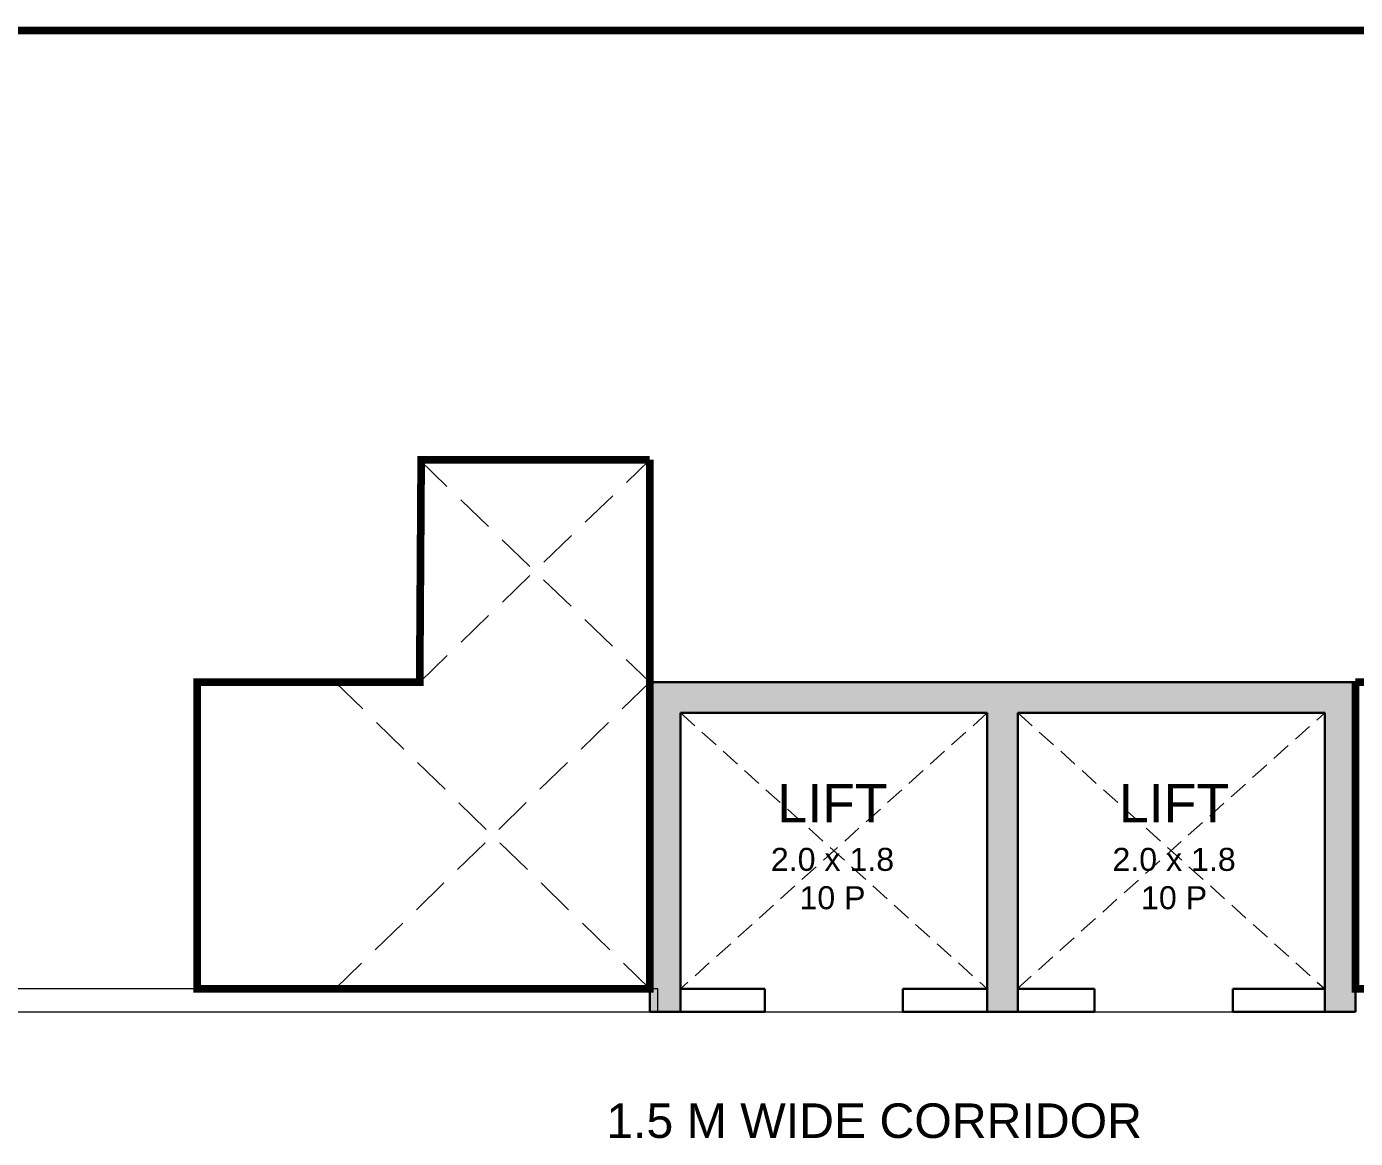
# Model space of a CAD drawing. Header units: inches. Extents: x 27644242 to 29005101, y -955243 to 216979.
# Drawn here: x 28739331 to 28747994, y -506961 to -499710 of the extents above; entities that cross this region are included whole.
import ezdxf

# ---------------------------------------------------------------- set-up
doc = ezdxf.new("R2010")
doc.units = ezdxf.units.IN
doc.header["$MEASUREMENT"] = 0
doc.linetypes.add('DASHED2', pattern=[0.375, 0.25, -0.125])
doc.linetypes.add('HIDDEN', pattern=[0.375, 0.25, -0.125])
for name, color, linetype, lineweight in [('AHC-A-COLUMN', 210, 'Continuous', 30), ('AHC-A-DUCT', 14, 'HIDDEN', 5), ('Columns', 1, 'Continuous', 25), ('ELEVATION', 40, 'Continuous', 13), ('FURN', 250, 'Continuous', 0), ('WALL', 7, 'Continuous', 20)]:
    doc.layers.add(name, color=color, linetype=linetype, lineweight=lineweight)
doc.layers.add('text', color=7, linetype='Continuous')
doc.styles.add('AMITS', font='arial.ttf')

# ---------------------------------------------------------------- blocks, each defined once
blk = doc.blocks.new('FFFF')
at = {"layer": 'Columns', "ltscale": 500, "transparency": 33554610}
h = blk.add_hatch(color=256, dxfattribs=at)
h.dxf.hatch_style = 1
h.paths.add_polyline_path([(27448525.24615743, -46437.56585687399), (27450525.24615743, -46437.56585687399), (27450525.24615743, -48237.56585687399), (27450525.24615743, -48387.56585687399), (27450725.24615743, -48387.56585687399), (27450725.24615743, -46237.56585687399), (27446125.24615743, -46237.56585687399), (27446125.24615743, -48387.56585687399), (27446325.24615743, -48387.56585687399), (27446325.24615743, -48237.56585687399), (27446325.24615743, -46437.56585687399), (27448325.24615743, -46437.56585687399), (27448325.24615743, -48237.56585687399), (27448325.24615743, -48387.56585687399), (27448525.24615743, -48387.56585687399), (27448525.24615743, -48237.56585687399), (27448519.53533646, -48237.56585687399), (27448525.24615743, -48232.44075227244)])
at = {"color": 8, "ltscale": 500}
for p, q in [((27446325.24615743, -46437.56585687399), (27448325.24615743, -48237.56585687399)), ((27448325.24615743, -46437.56585687399), (27446325.24615743, -48237.56585687399)), ((27448519.53533646, -48237.56585687399), (27450525.24615743, -46437.56585687399)), ((27448525.24615743, -46437.56585687399), (27450525.24615743, -48237.56585687399))]:
    blk.add_line(p, q, dxfattribs=at)
at = {"layer": 'AHC-A-COLUMN', "ltscale": 500}
for p, q in [((27446125.24615743, -48387.56585687399), (27446125.24615743, -46237.56585687399)), ((27446125.24615743, -46237.56585687399), (27450725.24615743, -46237.56585687399)), ((27450725.24615743, -48387.56585687399), (27450725.24615743, -46237.56585687399)), ((27446325.24615743, -46437.56585687399), (27448325.24615743, -46437.56585687399)), ((27446325.24615743, -48387.56585687399), (27446325.24615743, -46437.56585687399)), ((27448325.24615743, -48387.56585687399), (27448325.24615743, -46437.56585687399)), ((27450525.24615743, -46437.56585687399), (27448525.24615743, -46437.56585687399)), ((27448525.24615743, -48387.56585687399), (27448525.24615743, -46437.56585687399)), ((27450525.24615743, -48387.56585687399), (27450525.24615743, -46437.56585687399)), ((27446325.24615743, -48237.56585687399), (27446875.24615743, -48237.56585687399)), ((27446875.24615743, -48237.56585687399), (27446875.24615743, -48387.56585687399)), ((27447775.24615743, -48237.56585687399), (27447775.24615743, -48387.56585687399)), ((27447775.24615743, -48237.56585687399), (27448325.24615743, -48237.56585687399)), ((27448519.53533646, -48237.56585687399), (27449025.24615743, -48237.56585687399)), ((27449025.24615743, -48237.56585687399), (27449025.24615743, -48387.56585687399)), ((27449925.24615743, -48237.56585687399), (27449925.24615743, -48387.56585687399)), ((27449925.24615743, -48237.56585687399), (27450525.24615743, -48237.56585687399)), ((27446125.24615743, -48387.56585687399), (27446875.24615743, -48387.56585687399)), ((27447775.24615743, -48387.56585687399), (27449025.24615743, -48387.56585687399)), ((27449925.24615743, -48387.56585687399), (27450725.24615743, -48387.56585687399))]:
    blk.add_line(p, q, dxfattribs=at)
at = {"layer": 'FURN', "ltscale": 500}
blk.add_line((27446875.24615743, -48387.56585687399), (27449925.24615743, -48387.56585687399), dxfattribs=at)
at = {"layer": 'text', "ltscale": 100, "char_height": 300, "width": 1823.982881505042, "attachment_point": 1, "style": 'AMITS'}
for insert in [(27446404.42097889, -46901.19155707996), (27448631.11521077, -46901.19155707996)]:
    blk.add_mtext('\\pxqc;{\\H0.833333x;LIFT\\P\\H0.6x;2.0 x 1.8\\P10 P}', dxfattribs=dict(at, insert=insert))

msp = doc.modelspace()

# ---------------------------------------------------------------- linework, layer by layer
at = {"layer": 'AHC-A-DUCT', "linetype": 'DASHED2', "ltscale": 1000}
for p, q in [((28741892.24310886, -502535.4959892895), (28743393.93671373, -503985.4581022265)), ((28741894.08962206, -503985.403577221), (28743394.15386873, -502535.4959892895)), ((28743393.93671373, -503985.4587692478), (28741343.87343412, -505985.5145944839)), ((28741343.87343412, -503985.4959860709), (28743393.93671373, -505985.5332028972))]:
    msp.add_line(p, q, dxfattribs=at)
at = {"layer": 'ELEVATION', "ltscale": 500, "const_width": 50}
for points in [[(28718992.31907476, -506135.4959129153), (28704343.88429905, -506135.4960740812), (28704343.88431055, -499735.4959635075), (28770193.87445536, -499735.2367326853), (28770176.36474894, -504735.5062145143), (28767791.04713527, -504735.5062145143), (28767791.04713527, -506135.4951650522), (28761941.05096779, -506135.4959860744)], [(28743393.65519445, -502535.4959892895), (28743393.94861617, -505985.4959860707), (28740443.88533978, -505985.4959860707), (28740443.88533978, -503985.4959860709), (28741894.1015245, -503985.4959860709), (28741903.69760073, -502535.4959892895), (28743393.8848301, -502535.4959892895)], [(28747993.93671373, -503985.4581022265), (28748594.09109805, -503985.4880955333), (28748594.086165, -502535.4939280329), (28750843.87453292, -502535.4937962709), (28750843.87461784, -503985.4891073421), (28752643.65714643, -503985.4891073421), (28752643.65943925, -505985.4945574506), (28747993.93671373, -505985.4945574506), (28747993.93671373, -503985.4880955333)]]:
    msp.add_lwpolyline(points, dxfattribs=at)
at = {"layer": 'WALL', "ltscale": 500}
msp.add_lwpolyline([(28728943.82110253, -506135.4959860744), (28743447.36195221, -506135.4959860744), (28743447.36195221, -505985.5332028972), (28728943.82110253, -505985.5332028972)], close=True, dxfattribs=at)

# ---------------------------------------------------------------- block references
at = {"layer": 'AHC-A-DUCT', "ltscale": 500}
msp.add_blockref('FFFF', (1297268.690556295, -457747.8922453526), dxfattribs=at)

# ---------------------------------------------------------------- texts
at = {"layer": 'text', "ltscale": 100, "insert": (28741957.89853046, -506732.3779790475), "char_height": 224.9999999999999, "width": 5797.075151290184, "attachment_point": 1, "style": 'AMITS'}
msp.add_mtext('\\pxqc;1.5 M WIDE CORRIDOR', dxfattribs=at)

doc.saveas('drawing.dxf')
